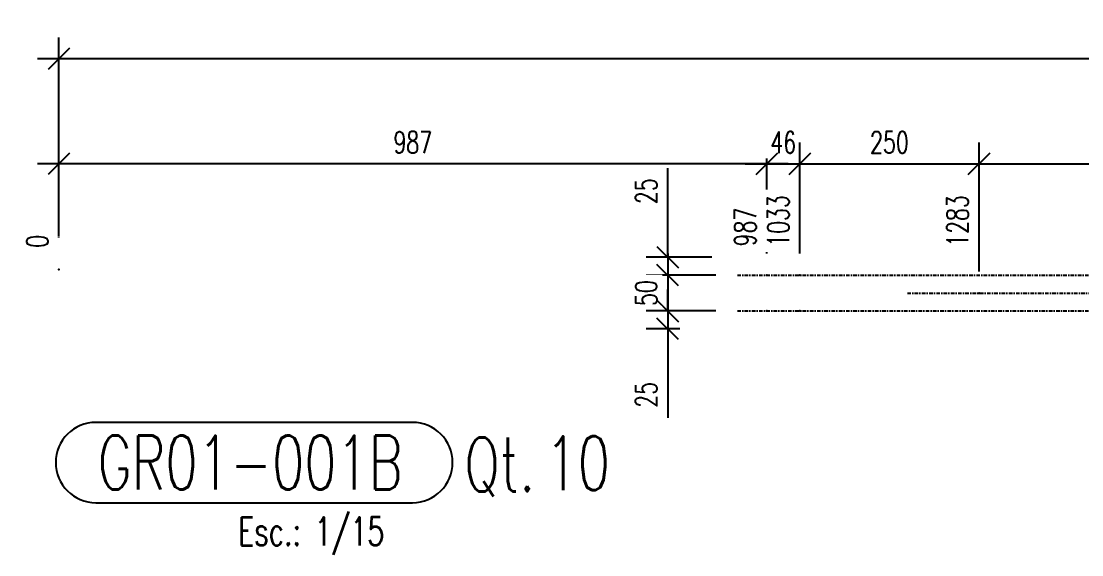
# Model space of a CAD drawing. Extents: x -19306 to -12278, y 10090 to 14699.
# Drawn here: x -19238 to -17759, y 12672 to 13417 of the extents above; entities that cross this region are included whole.
import ezdxf
from ezdxf.enums import TextEntityAlignment as Align

# ---------------------------------------------------------------- set-up
doc = ezdxf.new("R2010")
doc.units = 0
doc.header["$LTSCALE"] = 10
doc.header["$MEASUREMENT"] = 0
doc.linetypes.add('DASHDOT', pattern=[1, 0.5, -0.25, 0, -0.25])
doc.linetypes.add('HIDDEN', pattern=[0.375, 0.25, -0.125])
doc.layers.get('0').update_dxf_attribs({"linetype": 'CONTINUOUS'})
doc.layers.get('Defpoints').update_dxf_attribs({"linetype": 'CONTINUOUS'})
for name, color, linetype in [('A', 2, 'DASHDOT'), ('COTAS', 4, 'CONTINUOUS'), ('FORIR', 4, 'CONTINUOUS'), ('G', 3, 'CONTINUOUS'), ('MARK_QTA', 4, 'CONTINUOUS'), ('MARK_SLOT', 6, 'CONTINUOUS'), ('TR', 6, 'HIDDEN')]:
    doc.layers.add(name, color=color, linetype=linetype)
doc.styles.add('MARK', font='ROMANS', dxfattribs={"width": 0.7})
doc.styles.add('ROMANS', font='romans.shx', dxfattribs={"width": 0.7})
doc.dimstyles.new('1-15', dxfattribs={"dimscale": 15, "dimtxt": 2, "dimasz": 2, "dimexe": 2, "dimexo": 2, "dimgap": 1, "dimtad": 1, "dimdec": 0, "dimzin": 0, "dimdsep": 46, "dimtxsty": 'ROMANS', "dimblk": 'OBLIQUE', "dimcen": 0, "dimdle": 2, "dimclrd": 1, "dimclre": 1, "dimclrt": 4, "dimadec": 0, "dimazin": 0, "dimtfac": 1, "dimtdec": 0, "dimtofl": 0, "dimtmove": 0, "dimatfit": 3, "dimfxl": 1, "dimtfill": 1, "dimtolj": 1, "dimtzin": 0, "dimarcsym": 0})

# ---------------------------------------------------------------- blocks, each defined once
blk = doc.blocks.new('3D_INFOHOLE1')
blk.add_point((0, 0))
at = {"layer": 'FORIR', "flags": 1}
for tag, p in [('DIAMETER', (7.6, -4.3)), ('TYPE', (7.6, -19.3)), ('LENGTH', (7.6, -12))]:
    blk.add_attdef(tag, p, '', height=5.26, dxfattribs=at)
blk = doc.blocks.new('M8_PRO')
at = {"layer": 'MARK_SLOT'}
blk.add_lwpolyline([(3.735, 7.469, 1), (3.735, 0), (33.154, 0, 1), (33.154, 7.469)], format="xyb", close=True, dxfattribs=at)
at = {"style": 'MARK', "width": 0.7, "flags": 1}
for tag, p in [('TRA_PEZ', (-2.506, 11.921)), ('SUN_LIS', (-2.506, 10.85)), ('PUN_LIS', (-2.506, 11.386)), ('DES_PEZ', (-2.506, 10.315)), ('NOT_PEZ', (-2.506, 9.78)), ('TIP_PEZ', (-2.506, 9.244)), ('ING_PEZ', (-2.506, 8.709)), ('COD_PEZ', (-2.506, 7.638)), ('MCL_PEZ', (-2.506, 8.173)), ('COS_PEZ', (-2.506, 7.103)), ('DIM_PRO', (-2.506, 6.567))]:
    blk.add_attdef(tag, p, '', height=0.35, dxfattribs=at)
at = {"style": 'MARK', "width": 0.7}
blk.add_attdef('MAR_PEZ', text='', height=5, dxfattribs=at).set_placement((13.591, 3.735), align=Align.MIDDLE)
at = {"layer": 'MARK_QTA', "style": 'MARK', "width": 0.7}
blk.add_text('Qt.', height=5, dxfattribs=at).set_placement((41.274, 3.313), align=Align.MIDDLE)
blk.add_attdef('QTA_PEZ', (81.818, 1.179), '', height=5, dxfattribs=at)
blk = doc.blocks.new('_OBLIQUE')
at = {"color": 0, "linetype": 'ByBlock'}
blk.add_line((-0.5, -0.5), (0.5, 0.5), dxfattribs=at)
blk = doc.blocks.new('*D59')
at = {"layer": 'COTAS', "color": 1, "lineweight": -2, "transparency": 16777216}
for p, q in [((-19185.1, 13117.6), (-19185.1, 13247.8)), ((-18198.1, 13092.6), (-18198.1, 13247.8)), ((-18168.1, 13217.8), (-19215.1, 13217.8))]:
    blk.add_line(p, q, dxfattribs=at)
at = {"layer": 'Defpoints', "color": 0, "transparency": 16777216}
for p in [(-19185.1, 13217.8), (-19185.1, 13087.6), (-18198.1, 13062.6)]:
    blk.add_point(p, dxfattribs=at)
at = {"layer": 'COTAS', "color": 1, "lineweight": -2, "transparency": 16777216, "xscale": 30, "yscale": 30, "zscale": 30, "rotation": 180}
blk.add_blockref('_OBLIQUE', (-19185.1, 13217.8), dxfattribs=at)
at = {"layer": 'COTAS', "color": 1, "lineweight": -2, "transparency": 16777216, "xscale": 30, "yscale": 30, "zscale": 30}
blk.add_blockref('_OBLIQUE', (-18198.1, 13217.8), dxfattribs=at)
at = {"layer": 'COTAS', "color": 4, "transparency": 16777216, "insert": (-18691.6, 13247.8), "char_height": 30, "attachment_point": 5, "style": 'ROMANS', "bg_fill": 3, "box_fill_scale": 1.25, "bg_fill_color": 256, "bg_fill_true_color": 13158600, "bg_fill_transparency": 0}
blk.add_mtext('\\A1;987', dxfattribs=at)
blk = doc.blocks.new('*D60')
at = {"layer": 'COTAS', "color": 1, "lineweight": -2, "transparency": 16777216}
for p, q in [((-19185.1, 13117.6), (-19185.1, 13394.3)), ((-12926.6, 13117.6), (-12926.6, 13394.3)), ((-12896.6, 13364.3), (-19215.1, 13364.3))]:
    blk.add_line(p, q, dxfattribs=at)
at = {"layer": 'Defpoints', "color": 0, "transparency": 16777216}
for p in [(-19185.1, 13364.3), (-19185.1, 13087.6), (-12926.6, 13087.6)]:
    blk.add_point(p, dxfattribs=at)
at = {"layer": 'COTAS', "color": 1, "lineweight": -2, "transparency": 16777216, "xscale": 30, "yscale": 30, "zscale": 30, "rotation": 180}
blk.add_blockref('_OBLIQUE', (-19185.1, 13364.3), dxfattribs=at)
at = {"layer": 'COTAS', "color": 1, "lineweight": -2, "transparency": 16777216, "xscale": 30, "yscale": 30, "zscale": 30}
blk.add_blockref('_OBLIQUE', (-12926.6, 13364.3), dxfattribs=at)
at = {"layer": 'COTAS', "color": 4, "transparency": 16777216, "insert": (-16055.8, 13394.3), "char_height": 30, "attachment_point": 5, "style": 'ROMANS', "bg_fill": 3, "box_fill_scale": 1.25, "bg_fill_color": 256, "bg_fill_true_color": 13158600, "bg_fill_transparency": 0}
blk.add_mtext('\\A1;6259', dxfattribs=at)
blk = doc.blocks.new('*D61')
at = {"layer": 'COTAS', "color": 1, "lineweight": -2, "transparency": 16777216}
for p, q in [((-18198.1, 13092.6), (-18198.1, 13247.8)), ((-18152.1, 13092.6), (-18152.1, 13247.8)), ((-18228.1, 13217.8), (-18122.1, 13217.8))]:
    blk.add_line(p, q, dxfattribs=at)
at = {"layer": 'Defpoints', "color": 0, "transparency": 16777216}
for p in [(-18152.1, 13217.8), (-18198.1, 13062.6), (-18152.1, 13062.6)]:
    blk.add_point(p, dxfattribs=at)
at = {"layer": 'COTAS', "color": 4, "transparency": 16777216, "insert": (-18175.1, 13247.8), "char_height": 30, "attachment_point": 5, "style": 'ROMANS', "bg_fill": 3, "box_fill_scale": 1.25, "bg_fill_color": 256, "bg_fill_true_color": 13158600, "bg_fill_transparency": 0}
blk.add_mtext('\\A1;46', dxfattribs=at)
at = {"layer": 'COTAS', "color": 1, "lineweight": -2, "transparency": 16777216, "xscale": 30, "yscale": 30, "zscale": 30, "rotation": 180}
blk.add_blockref('_OBLIQUE', (-18198.1, 13217.8), dxfattribs=at)
at = {"layer": 'COTAS', "color": 1, "lineweight": -2, "transparency": 16777216, "xscale": 30, "yscale": 30, "zscale": 30}
blk.add_blockref('_OBLIQUE', (-18152.1, 13217.8), dxfattribs=at)
blk = doc.blocks.new('*D62')
at = {"layer": 'COTAS', "color": 1, "lineweight": -2, "transparency": 16777216}
for p, q in [((-18152.1, 13092.6), (-18152.1, 13247.8)), ((-17902.1, 13067.6), (-17902.1, 13247.8)), ((-18182.1, 13217.8), (-17872.1, 13217.8))]:
    blk.add_line(p, q, dxfattribs=at)
at = {"layer": 'Defpoints', "color": 0, "transparency": 16777216}
for p in [(-17902.1, 13217.8), (-18152.1, 13062.6), (-17902.1, 13037.6)]:
    blk.add_point(p, dxfattribs=at)
at = {"layer": 'COTAS', "color": 1, "lineweight": -2, "transparency": 16777216, "xscale": 30, "yscale": 30, "zscale": 30, "rotation": 180}
blk.add_blockref('_OBLIQUE', (-18152.1, 13217.8), dxfattribs=at)
at = {"layer": 'COTAS', "color": 1, "lineweight": -2, "transparency": 16777216, "xscale": 30, "yscale": 30, "zscale": 30}
blk.add_blockref('_OBLIQUE', (-17902.1, 13217.8), dxfattribs=at)
at = {"layer": 'COTAS', "color": 4, "transparency": 16777216, "insert": (-18027.1, 13247.8), "char_height": 30, "attachment_point": 5, "style": 'ROMANS', "bg_fill": 3, "box_fill_scale": 1.25, "bg_fill_color": 256, "bg_fill_true_color": 13158600, "bg_fill_transparency": 0}
blk.add_mtext('\\A1;250', dxfattribs=at)
blk = doc.blocks.new('*D63')
at = {"layer": 'COTAS', "color": 1, "lineweight": -2, "transparency": 16777216}
for p, q in [((-17902.1, 13067.6), (-17902.1, 13247.8)), ((-15798.3, 13067.6), (-15798.3, 13247.8)), ((-17932.1, 13217.8), (-15768.3, 13217.8))]:
    blk.add_line(p, q, dxfattribs=at)
at = {"layer": 'Defpoints', "color": 0, "transparency": 16777216}
for p in [(-15798.3, 13217.8), (-17902.1, 13037.6), (-15798.3, 13037.6)]:
    blk.add_point(p, dxfattribs=at)
at = {"layer": 'COTAS', "color": 1, "lineweight": -2, "transparency": 16777216, "xscale": 30, "yscale": 30, "zscale": 30, "rotation": 180}
blk.add_blockref('_OBLIQUE', (-17902.1, 13217.8), dxfattribs=at)
at = {"layer": 'COTAS', "color": 1, "lineweight": -2, "transparency": 16777216, "xscale": 30, "yscale": 30, "zscale": 30}
blk.add_blockref('_OBLIQUE', (-15798.3, 13217.8), dxfattribs=at)
at = {"layer": 'COTAS', "color": 4, "transparency": 16777216, "insert": (-16850.2, 13247.8), "char_height": 30, "attachment_point": 5, "style": 'ROMANS', "bg_fill": 3, "box_fill_scale": 1.25, "bg_fill_color": 256, "bg_fill_true_color": 13158600, "bg_fill_transparency": 0}
blk.add_mtext('\\A1;2104', dxfattribs=at)
blk = doc.blocks.new('*D69')
at = {"layer": 'COTAS', "color": 1, "lineweight": -2, "transparency": 16777216}
blk.add_line((-19185.1, 13114.9), (-19185.1, 13116.6), dxfattribs=at)
at = {"layer": 'Defpoints', "color": 0, "transparency": 16777216}
for p in [(-19185.1, 13087.6), (-19185.1, 13087.6), (-19185.1, 13084.9)]:
    blk.add_point(p, dxfattribs=at)
at = {"layer": 'COTAS', "color": 4, "transparency": 16777216, "insert": (-19215.1, 13109.6), "char_height": 30, "attachment_point": 5, "rotation": 90, "style": 'ROMANS', "bg_fill": 3, "box_fill_scale": 1.25, "bg_fill_color": 256, "bg_fill_true_color": 13158600, "bg_fill_transparency": 0}
blk.add_mtext('\\A1;0', dxfattribs=at)
blk = doc.blocks.new('*D70')
at = {"layer": 'COTAS', "color": 1, "lineweight": -2, "transparency": 16777216}
blk.add_line((-18198.1, 13092.6), (-18198.1, 13156.6), dxfattribs=at)
at = {"layer": 'Defpoints', "color": 0, "transparency": 16777216}
for p in [(-19185.1, 13087.6), (-18198.1, 13087.6), (-18198.1, 13062.6)]:
    blk.add_point(p, dxfattribs=at)
at = {"layer": 'COTAS', "color": 4, "transparency": 16777216, "insert": (-18228.1, 13129.6), "char_height": 30, "attachment_point": 5, "rotation": 90, "style": 'ROMANS', "bg_fill": 3, "box_fill_scale": 1.25, "bg_fill_color": 256, "bg_fill_true_color": 13158600, "bg_fill_transparency": 0}
blk.add_mtext('\\A1;987', dxfattribs=at)
blk = doc.blocks.new('*D71')
at = {"layer": 'COTAS', "color": 1, "lineweight": -2, "transparency": 16777216}
blk.add_line((-18152.1, 13092.6), (-18152.1, 13173.6), dxfattribs=at)
at = {"layer": 'Defpoints', "color": 0, "transparency": 16777216}
for p in [(-19185.1, 13087.6), (-18152.1, 13087.6), (-18152.1, 13062.6)]:
    blk.add_point(p, dxfattribs=at)
at = {"layer": 'COTAS', "color": 4, "transparency": 16777216, "insert": (-18182.1, 13138.1), "char_height": 30, "attachment_point": 5, "rotation": 90, "style": 'ROMANS', "bg_fill": 3, "box_fill_scale": 1.25, "bg_fill_color": 256, "bg_fill_true_color": 13158600, "bg_fill_transparency": 0}
blk.add_mtext('\\A1;1033', dxfattribs=at)
blk = doc.blocks.new('*D72')
at = {"layer": 'COTAS', "color": 1, "lineweight": -2, "transparency": 16777216}
blk.add_line((-17902.1, 13067.6), (-17902.1, 13173.6), dxfattribs=at)
at = {"layer": 'Defpoints', "color": 0, "transparency": 16777216}
for p in [(-19185.1, 13087.6), (-17902.1, 13087.6), (-17902.1, 13037.6)]:
    blk.add_point(p, dxfattribs=at)
at = {"layer": 'COTAS', "color": 4, "transparency": 16777216, "insert": (-17932.1, 13138.1), "char_height": 30, "attachment_point": 5, "rotation": 90, "style": 'ROMANS', "bg_fill": 3, "box_fill_scale": 1.25, "bg_fill_color": 256, "bg_fill_true_color": 13158600, "bg_fill_transparency": 0}
blk.add_mtext('\\A1;1283', dxfattribs=at)
blk = doc.blocks.new('*D73')
at = {"layer": 'COTAS', "color": 1, "lineweight": -2, "transparency": 16777216}
blk.add_line((-15798.3, 13067.6), (-15798.3, 13176.6), dxfattribs=at)
at = {"layer": 'Defpoints', "color": 0, "transparency": 16777216}
for p in [(-19185.1, 13087.6), (-15798.3, 13087.6), (-15798.3, 13037.6)]:
    blk.add_point(p, dxfattribs=at)
at = {"layer": 'COTAS', "color": 4, "transparency": 16777216, "insert": (-15828.3, 13139.6), "char_height": 30, "attachment_point": 5, "rotation": 90, "style": 'ROMANS', "bg_fill": 3, "box_fill_scale": 1.25, "bg_fill_color": 256, "bg_fill_true_color": 13158600, "bg_fill_transparency": 0}
blk.add_mtext('\\A1;3387', dxfattribs=at)
blk = doc.blocks.new('*D74')
at = {"layer": 'COTAS', "color": 1, "lineweight": -2, "transparency": 16777216}
blk.add_line((-15548.3, 13092.6), (-15548.3, 13176.6), dxfattribs=at)
at = {"layer": 'Defpoints', "color": 0, "transparency": 16777216}
for p in [(-19185.1, 13087.6), (-15548.3, 13087.6), (-15548.3, 13062.6)]:
    blk.add_point(p, dxfattribs=at)
at = {"layer": 'COTAS', "color": 4, "transparency": 16777216, "insert": (-15578.3, 13139.6), "char_height": 30, "attachment_point": 5, "rotation": 90, "style": 'ROMANS', "bg_fill": 3, "box_fill_scale": 1.25, "bg_fill_color": 256, "bg_fill_true_color": 13158600, "bg_fill_transparency": 0}
blk.add_mtext('\\A1;3637', dxfattribs=at)
blk = doc.blocks.new('*D75')
at = {"layer": 'COTAS', "color": 1, "lineweight": -2, "transparency": 16777216}
blk.add_line((-15298.3, 13067.6), (-15298.3, 13176.6), dxfattribs=at)
at = {"layer": 'Defpoints', "color": 0, "transparency": 16777216}
for p in [(-19185.1, 13087.6), (-15298.3, 13087.6), (-15298.3, 13037.6)]:
    blk.add_point(p, dxfattribs=at)
at = {"layer": 'COTAS', "color": 4, "transparency": 16777216, "insert": (-15328.3, 13139.6), "char_height": 30, "attachment_point": 5, "rotation": 90, "style": 'ROMANS', "bg_fill": 3, "box_fill_scale": 1.25, "bg_fill_color": 256, "bg_fill_true_color": 13158600, "bg_fill_transparency": 0}
blk.add_mtext('\\A1;3887', dxfattribs=at)
blk = doc.blocks.new('*D76')
at = {"layer": 'COTAS', "color": 1, "lineweight": -2, "transparency": 16777216}
blk.add_line((-13194.6, 13067.6), (-13194.6, 13170.6), dxfattribs=at)
at = {"layer": 'Defpoints', "color": 0, "transparency": 16777216}
for p in [(-19185.1, 13087.6), (-13194.6, 13087.6), (-13194.6, 13037.6)]:
    blk.add_point(p, dxfattribs=at)
at = {"layer": 'COTAS', "color": 4, "transparency": 16777216, "insert": (-13224.6, 13136.6), "char_height": 30, "attachment_point": 5, "rotation": 90, "style": 'ROMANS', "bg_fill": 3, "box_fill_scale": 1.25, "bg_fill_color": 256, "bg_fill_true_color": 13158600, "bg_fill_transparency": 0}
blk.add_mtext('\\A1;5991', dxfattribs=at)
blk = doc.blocks.new('*D77')
at = {"layer": 'COTAS', "color": 1, "lineweight": -2, "transparency": 16777216}
blk.add_line((-12944.6, 13092.6), (-12944.6, 13169.6), dxfattribs=at)
at = {"layer": 'Defpoints', "color": 0, "transparency": 16777216}
for p in [(-19185.1, 13087.6), (-12944.6, 13087.6), (-12944.6, 13062.6)]:
    blk.add_point(p, dxfattribs=at)
at = {"layer": 'COTAS', "color": 4, "transparency": 16777216, "insert": (-12974.6, 13136.1), "char_height": 30, "attachment_point": 5, "rotation": 90, "style": 'ROMANS', "bg_fill": 3, "box_fill_scale": 1.25, "bg_fill_color": 256, "bg_fill_true_color": 13158600, "bg_fill_transparency": 0}
blk.add_mtext('\\A1;6241', dxfattribs=at)
blk = doc.blocks.new('*D78')
at = {"layer": 'COTAS', "color": 1, "lineweight": -2, "transparency": 16777216}
for p, q in [((-12864.8, 13027.6), (-12864.8, 13174.6)), ((-12926.6, 13114.9), (-12926.6, 13144.9)), ((-12926.6, 13144.9), (-12864.8, 13027.6))]:
    blk.add_line(p, q, dxfattribs=at)
at = {"layer": 'Defpoints', "color": 0, "transparency": 16777216}
for p in [(-19185.1, 13087.6), (-12864.8, 13087.6), (-12926.6, 13084.9)]:
    blk.add_point(p, dxfattribs=at)
at = {"layer": 'COTAS', "color": 4, "transparency": 16777216, "insert": (-12894.8, 13138.6), "char_height": 30, "attachment_point": 5, "rotation": 90, "style": 'ROMANS', "bg_fill": 3, "box_fill_scale": 1.25, "bg_fill_color": 256, "bg_fill_true_color": 13158600, "bg_fill_transparency": 0}
blk.add_mtext('\\A1;6259', dxfattribs=at)
blk = doc.blocks.new('*D79')
at = {"layer": 'COTAS', "color": 1, "lineweight": -2, "transparency": 16777216}
for p, q in [((-18336.2, 13087.6), (-18336.2, 13211.6)), ((-18274.8, 13087.6), (-18366.2, 13087.6)), ((-18269.1, 13062.6), (-18366.2, 13062.6)), ((-18336.2, 13062.6), (-18336.2, 13032.6))]:
    blk.add_line(p, q, dxfattribs=at)
at = {"layer": 'Defpoints', "color": 0, "transparency": 16777216}
for p in [(-18336.2, 13087.6), (-18244.8, 13087.6), (-18239.1, 13062.6)]:
    blk.add_point(p, dxfattribs=at)
at = {"layer": 'COTAS', "color": 1, "lineweight": -2, "transparency": 16777216, "xscale": 30, "yscale": 30, "zscale": 30}
for p, rotation in [((-18336.2, 13087.6), 270), ((-18336.2, 13062.6), 90)]:
    blk.add_blockref('_OBLIQUE', p, dxfattribs=dict(at, rotation=rotation))
at = {"layer": 'COTAS', "color": 4, "transparency": 16777216, "insert": (-18366.2, 13179.6), "char_height": 30, "attachment_point": 5, "rotation": 90, "style": 'ROMANS', "bg_fill": 3, "box_fill_scale": 1.25, "bg_fill_color": 256, "bg_fill_true_color": 13158600, "bg_fill_transparency": 0}
blk.add_mtext('\\A1;25', dxfattribs=at)
blk = doc.blocks.new('*D80')
at = {"layer": 'COTAS', "color": 1, "lineweight": -2, "transparency": 16777216}
for p, q in [((-18336.2, 13092.6), (-18336.2, 12982.6)), ((-18269.1, 13062.6), (-18366.2, 13062.6)), ((-18269.1, 13012.6), (-18366.2, 13012.6))]:
    blk.add_line(p, q, dxfattribs=at)
at = {"layer": 'Defpoints', "color": 0, "transparency": 16777216}
for p in [(-18239.1, 13062.6), (-18336.2, 13012.6), (-18239.1, 13012.6)]:
    blk.add_point(p, dxfattribs=at)
at = {"layer": 'COTAS', "color": 1, "lineweight": -2, "transparency": 16777216, "xscale": 30, "yscale": 30, "zscale": 30}
for p, rotation in [((-18336.2, 13062.6), 90), ((-18336.2, 13012.6), 270)]:
    blk.add_blockref('_OBLIQUE', p, dxfattribs=dict(at, rotation=rotation))
at = {"layer": 'COTAS', "color": 4, "transparency": 16777216, "insert": (-18366.2, 13037.6), "char_height": 30, "attachment_point": 5, "rotation": 90, "style": 'ROMANS', "bg_fill": 3, "box_fill_scale": 1.25, "bg_fill_color": 256, "bg_fill_true_color": 13158600, "bg_fill_transparency": 0}
blk.add_mtext('\\A1;50', dxfattribs=at)
blk = doc.blocks.new('*D81')
at = {"layer": 'COTAS', "color": 1, "lineweight": -2, "transparency": 16777216}
for p, q in [((-18336.2, 13012.6), (-18336.2, 13042.6)), ((-18319.5, 13012.6), (-18366.2, 13012.6)), ((-18319.5, 12987.6), (-18366.2, 12987.6)), ((-18336.2, 12987.6), (-18336.2, 12863.6))]:
    blk.add_line(p, q, dxfattribs=at)
at = {"layer": 'Defpoints', "color": 0, "transparency": 16777216}
for p in [(-18289.5, 13012.6), (-18336.2, 12987.6), (-18289.5, 12987.6)]:
    blk.add_point(p, dxfattribs=at)
at = {"layer": 'COTAS', "color": 1, "lineweight": -2, "transparency": 16777216, "xscale": 30, "yscale": 30, "zscale": 30}
for p, rotation in [((-18336.2, 13012.6), 270), ((-18336.2, 12987.6), 90)]:
    blk.add_blockref('_OBLIQUE', p, dxfattribs=dict(at, rotation=rotation))
at = {"layer": 'COTAS', "color": 4, "transparency": 16777216, "insert": (-18366.2, 12895.6), "char_height": 30, "attachment_point": 5, "rotation": 90, "style": 'ROMANS', "bg_fill": 3, "box_fill_scale": 1.25, "bg_fill_color": 256, "bg_fill_true_color": 13158600, "bg_fill_transparency": 0}
blk.add_mtext('\\A1;25', dxfattribs=at)

msp = doc.modelspace()

# ---------------------------------------------------------------- linework, layer by layer
at = {"layer": 'A'}
for p, q in [((-18239.128, 13062.551), (-12911.175, 13062.551)), ((-18002.078, 13037.551), (-13039.098, 13037.551)), ((-18239.128, 13012.551), (-12911.175, 13012.551))]:
    msp.add_line(p, q, dxfattribs=at)
msp.add_point((-19185.078, 13070.551), dxfattribs=at)
at = {"layer": 'G'}
msp.add_point((-19185.078, 13070.551), dxfattribs=at)
at = {"layer": 'TR'}
msp.add_point((-19185.078, 13070.551), dxfattribs=at)

# ---------------------------------------------------------------- block references
for p in [(-18198.078, 13062.551), (-18152.078, 13062.551), (-17902.078, 13037.551), (-18198.078, 13012.551), (-18152.078, 13012.551)]:
    msp.add_blockref('3D_INFOHOLE1', p)
ref = msp.add_blockref('M8_PRO', (-19189.428, 12745.097), dxfattribs=dict(xscale=15, yscale=15, zscale=15))
ref.add_attrib('MAR_PEZ', 'GR01-001B', dxfattribs={"height": 75, "style": 'MARK', "width": 0.7}).set_placement((-18918.358, 12801.114), align=Align.MIDDLE)
ref.add_attrib('QTA_PEZ', '10', (-18506.823, 12762.782), dxfattribs={"layer": 'MARK_QTA', "height": 75, "style": 'MARK', "width": 0.7})

# ---------------------------------------------------------------- texts
at = {"color": 4, "style": 'MARK', "width": 0.7}
msp.add_text('Esc.: 1/15', height=39.525, dxfattribs=at).set_placement((-18833.336, 12702.491), align=Align.MIDDLE)

# ---------------------------------------------------------------- next in the draw order: dimensions: what is measured, and where the dimension line sits
at = {"layer": 'COTAS'}
dim = msp.add_linear_dim(base=(-19185.078, 13217.767), p1=(-18198.078, 13062.551), p2=(-19185.078, 13087.551), dimstyle='1-15', dxfattribs=at)
dim.commit()
dim.dimension.update_dxf_attribs({"geometry": '*D59', "text_midpoint": (-18691.578, 13247.767)})

# ---------------------------------------------------------------- next in the draw order: dimensions: what is measured, and where the dimension line sits
dim = msp.add_linear_dim(base=(-19185.077896701, 13364.335650629), p1=(-12926.577896701, 13087.550718294), p2=(-19185.077896701, 13087.550718294), dimstyle='1-15', dxfattribs=at)
dim.commit()
dim.dimension.update_dxf_attribs({"geometry": '*D60', "text_midpoint": (-16055.827896701, 13394.335650629)})

# ---------------------------------------------------------------- next in the draw order: dimensions: what is measured, and where the dimension line sits
dim = msp.add_linear_dim(base=(-18152.078, 13217.767), p1=(-18198.078, 13062.551), p2=(-18152.078, 13062.551), dimstyle='1-15', override={"dimtmove": 1}, dxfattribs=at)
dim.commit()
dim.dimension.update_dxf_attribs({"geometry": '*D61', "text_midpoint": (-18175.078, 13217.767), "dimtype": 160})
dim = msp.add_ordinate_dim(feature_location=(-19185.077896701, 13084.900718301), offset=(0, 2.649999993), dtype=1, origin=(-19185.077896701, 13087.550718294), dimstyle='1-15', dxfattribs=at)
dim.commit()
dim.dimension.update_dxf_attribs({"geometry": '*D69', "text_midpoint": (-19215.077896701, 13109.550718294)})

# ---------------------------------------------------------------- next in the draw order: dimensions: what is measured, and where the dimension line sits
dim = msp.add_linear_dim(base=(-17902.078, 13217.767), p1=(-18152.078, 13062.551), p2=(-17902.078, 13037.551), dimstyle='1-15', override={"dimtmove": 1}, dxfattribs=at)
dim.commit()
dim.dimension.update_dxf_attribs({"geometry": '*D62', "text_midpoint": (-18027.078, 13247.767)})
dim = msp.add_ordinate_dim(feature_location=(-18198.078, 13062.551), offset=(0, 25), dtype=1, origin=(-19185.078, 13087.551), dimstyle='1-15', dxfattribs=at)
dim.commit()
dim.dimension.update_dxf_attribs({"geometry": '*D70', "text_midpoint": (-18228.078, 13129.551)})

# ---------------------------------------------------------------- next in the draw order: dimensions: what is measured, and where the dimension line sits
dim = msp.add_linear_dim(base=(-15798.328, 13217.767), p1=(-17902.078, 13037.551), p2=(-15798.328, 13037.551), dimstyle='1-15', override={"dimtmove": 1}, dxfattribs=at)
dim.commit()
dim.dimension.update_dxf_attribs({"geometry": '*D63', "text_midpoint": (-16850.203, 13247.767)})
dim = msp.add_ordinate_dim(feature_location=(-18152.078, 13062.551), offset=(0, 25), dtype=1, origin=(-19185.078, 13087.551), dimstyle='1-15', dxfattribs=at)
dim.commit()
dim.dimension.update_dxf_attribs({"geometry": '*D71', "text_midpoint": (-18182.078, 13138.051)})

# ---------------------------------------------------------------- next in the draw order: dimensions: what is measured, and where the dimension line sits
dim = msp.add_ordinate_dim(feature_location=(-17902.078, 13037.551), offset=(0, 50), dtype=1, origin=(-19185.078, 13087.551), dimstyle='1-15', dxfattribs=at)
dim.commit()
dim.dimension.update_dxf_attribs({"geometry": '*D72', "text_midpoint": (-17932.078, 13138.051)})

# ---------------------------------------------------------------- next in the draw order: dimensions: what is measured, and where the dimension line sits
dim = msp.add_ordinate_dim(feature_location=(-15798.328, 13037.551), offset=(0, 50), dtype=1, origin=(-19185.078, 13087.551), dimstyle='1-15', dxfattribs=at)
dim.commit()
dim.dimension.update_dxf_attribs({"geometry": '*D73', "text_midpoint": (-15828.328, 13139.551)})

# ---------------------------------------------------------------- next in the draw order: dimensions: what is measured, and where the dimension line sits
dim = msp.add_ordinate_dim(feature_location=(-15548.328, 13062.551), offset=(0, 25), dtype=1, origin=(-19185.078, 13087.551), dimstyle='1-15', dxfattribs=at)
dim.commit()
dim.dimension.update_dxf_attribs({"geometry": '*D74', "text_midpoint": (-15578.328, 13139.551)})

# ---------------------------------------------------------------- next in the draw order: dimensions: what is measured, and where the dimension line sits
dim = msp.add_ordinate_dim(feature_location=(-15298.328, 13037.551), offset=(0, 50), dtype=1, origin=(-19185.078, 13087.551), dimstyle='1-15', dxfattribs=at)
dim.commit()
dim.dimension.update_dxf_attribs({"geometry": '*D75', "text_midpoint": (-15328.328, 13139.551)})

# ---------------------------------------------------------------- next in the draw order: dimensions: what is measured, and where the dimension line sits
dim = msp.add_ordinate_dim(feature_location=(-13194.577896701, 13037.550718294), offset=(0, 50), dtype=1, origin=(-19185.077896701, 13087.550718294), dimstyle='1-15', dxfattribs=at)
dim.commit()
dim.dimension.update_dxf_attribs({"geometry": '*D76', "text_midpoint": (-13224.577896701, 13136.550718294)})

# ---------------------------------------------------------------- next in the draw order: dimensions: what is measured, and where the dimension line sits
dim = msp.add_ordinate_dim(feature_location=(-12944.577896701, 13062.550718294), offset=(0, 25), dtype=1, origin=(-19185.077896701, 13087.550718294), dimstyle='1-15', dxfattribs=at)
dim.commit()
dim.dimension.update_dxf_attribs({"geometry": '*D77', "text_midpoint": (-12974.577896701, 13136.050718294)})

# ---------------------------------------------------------------- next in the draw order: dimensions: what is measured, and where the dimension line sits
dim = msp.add_ordinate_dim(feature_location=(-12926.577896701, 13084.900718301), offset=(61.747018199, 2.649999993), dtype=1, origin=(-19185.077896701, 13087.550718294), dimstyle='1-15', dxfattribs=at)
dim.commit()
dim.dimension.update_dxf_attribs({"geometry": '*D78', "text_midpoint": (-12894.830878502, 13138.550718294)})

# ---------------------------------------------------------------- next in the draw order: dimensions: what is measured, and where the dimension line sits
dim = msp.add_linear_dim(base=(-18336.22, 13087.551), p1=(-18239.128, 13062.551), p2=(-18244.84, 13087.551), angle=90, dimstyle='1-15', dxfattribs=at)
dim.commit()
dim.dimension.update_dxf_attribs({"geometry": '*D79', "text_midpoint": (-18366.22, 13179.551)})

# ---------------------------------------------------------------- next in the draw order: dimensions: what is measured, and where the dimension line sits
dim = msp.add_linear_dim(base=(-18336.22, 13012.551), p1=(-18239.128, 13062.551), p2=(-18239.128, 13012.551), angle=90, dimstyle='1-15', dxfattribs=at)
dim.commit()
dim.dimension.update_dxf_attribs({"geometry": '*D80', "text_midpoint": (-18336.22, 13037.551), "dimtype": 160})

# ---------------------------------------------------------------- next in the draw order: dimensions: what is measured, and where the dimension line sits
dim = msp.add_linear_dim(base=(-18336.22, 12987.551), p1=(-18289.532, 13012.551), p2=(-18289.532, 12987.551), angle=90, dimstyle='1-15', dxfattribs=at)
dim.commit()
dim.dimension.update_dxf_attribs({"geometry": '*D81', "text_midpoint": (-18366.22, 12895.551)})

doc.saveas('drawing.dxf')
